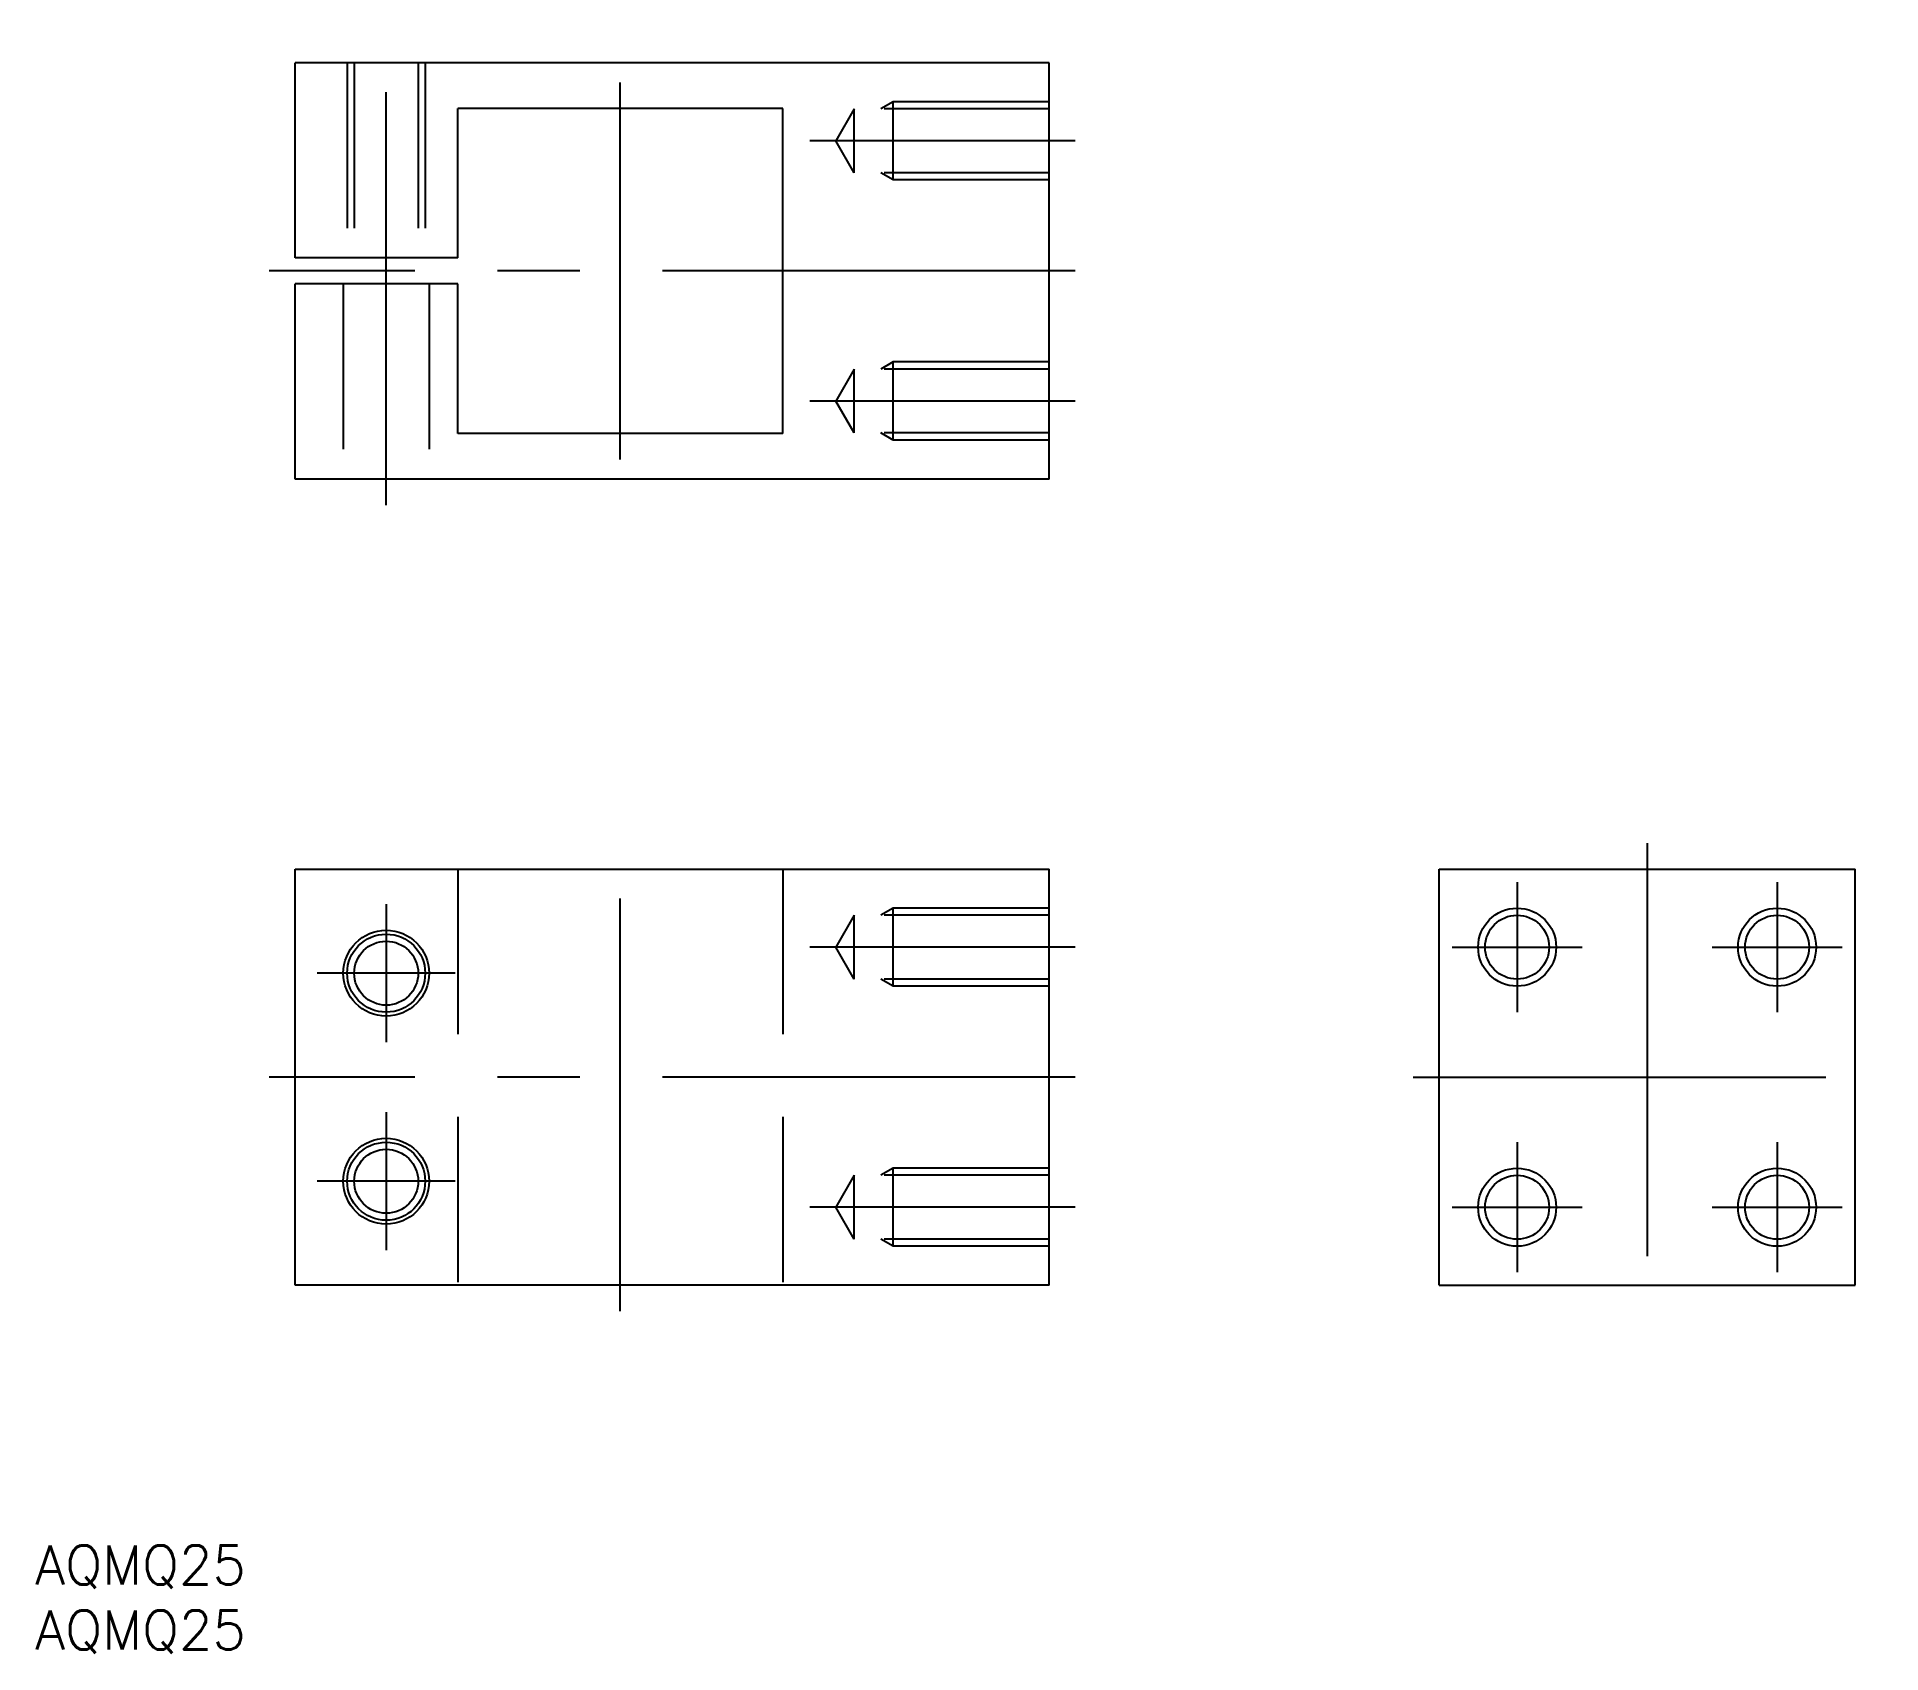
# Model space of a CAD drawing. Extents: x -20 to 122, y -28 to 96.
import ezdxf

# ---------------------------------------------------------------- set-up
doc = ezdxf.new("R2010")
doc.units = 0
doc.linetypes.add('CENTER', pattern=[50.8, 31.75, -6.35, 6.35, -6.35])
doc.linetypes.add('DASHED', pattern=[19.05, 12.7, -6.35])
doc.layers.get('0').update_dxf_attribs({"linetype": 'CONTINUOUS'})
doc.layers.add('CENTER', color=1, linetype='CONTINUOUS')
doc.styles.get("Standard").update_dxf_attribs({"font": 'txt.shx', "height": 3, "bigfont": 'bigfont.shx'})

msp = doc.modelspace()

# ---------------------------------------------------------------- linework, layer by layer
at = {"color": 7, "linetype": 'CONTINUOUS'}
for p, q in [((58, 94), (0, 94)), ((0, 79), (0, 94)), ((58, 62), (58, 94)), ((37.5, 90.5), (12.5, 90.5)), ((12.5, 79), (12.5, 90.5)), ((37.5, 65.5), (37.5, 90.5)), ((12.5, 79), (0, 79)), ((0, 62), (0, 77)), ((12.5, 77), (0, 77)), ((12.5, 65.5), (12.5, 77)), ((37.5, 65.5), (12.5, 65.5)), ((58, 62), (0, 62)), ((0, 0), (0, 32)), ((0, 32), (58, 32)), ((58, 0), (58, 32)), ((88, 0), (88, 32)), ((88, 32), (120, 32)), ((120, 0), (120, 32)), ((58, 0), (0, 0)), ((88, 0), (120, 0))]:
    msp.add_line(p, q, dxfattribs=at)
at = {"color": 3, "linetype": 'DASHED'}
for p, q in [((4, 94), (4, 79)), ((4.54, 94), (4.54, 79)), ((9.46, 94), (9.46, 79)), ((10, 94), (10, 79)), ((46, 91), (45.06, 90.46)), ((58, 91), (46, 91)), ((46, 85), (46, 91)), ((43, 90.46), (41.58, 88)), ((58, 90.46), (43, 90.46)), ((43, 85.54), (43, 90.46)), ((43, 85.54), (41.58, 88)), ((58, 85.54), (43, 85.54)), ((46, 85), (45.06, 85.54)), ((58, 85), (46, 85)), ((3.7, 77), (3.7, 62)), ((10.3, 77), (10.3, 62)), ((46, 71), (45.06, 70.46)), ((46, 65), (46, 71)), ((58, 71), (46, 71)), ((43, 70.46), (41.58, 68)), ((43, 65.54), (43, 70.46)), ((58, 70.46), (43, 70.46)), ((43, 65.54), (41.58, 68)), ((58, 65.54), (43, 65.54)), ((46, 65), (45.06, 65.54)), ((58, 65), (46, 65)), ((12.5, 32), (12.5, 0)), ((37.5, 32), (37.5, 0)), ((43, 28.46), (41.58, 26)), ((43, 23.54), (43, 28.46)), ((58, 28.46), (43, 28.46)), ((46, 29), (45.06, 28.46)), ((46, 23), (46, 29)), ((58, 29), (46, 29)), ((43, 23.54), (41.58, 26)), ((58, 23.54), (43, 23.54)), ((46, 23), (45.06, 23.54)), ((58, 23), (46, 23)), ((46, 9), (45.06, 8.46)), ((46, 3), (46, 9)), ((58, 9), (46, 9)), ((43, 8.46), (41.58, 6)), ((58, 8.46), (43, 8.46)), ((43, 3.54), (43, 8.46)), ((43, 3.54), (41.58, 6)), ((58, 3.54), (43, 3.54)), ((46, 3), (45.06, 3.54)), ((58, 3), (46, 3))]:
    msp.add_line(p, q, dxfattribs=at)
at = {"color": 3, "linetype": 'CONTINUOUS'}
for centre in [(94, 26), (114, 26), (7, 24), (7, 8), (94, 6), (114, 6)]:
    msp.add_circle(centre, 3, dxfattribs=at)
at = {"color": 7, "linetype": 'CONTINUOUS'}
for centre, radius in [((94, 26), 2.46), ((114, 26), 2.46), ((7, 24), 3.3), ((7, 24), 2.46), ((7, 8), 3.3), ((7, 8), 2.46), ((94, 6), 2.46), ((114, 6), 2.46)]:
    msp.add_circle(centre, radius, dxfattribs=at)
at = {"layer": 'CENTER', "color": 1, "linetype": 'CENTER'}
for p, q in [((7, 60), (7, 96)), ((25, 63.5), (25, 92.5)), ((60, 88), (39.58, 88)), ((60, 78), (-2, 78)), ((60, 68), (39.58, 68)), ((25, -2), (25, 34)), ((104, 34), (104, -2)), ((94, 31), (94, 21)), ((114, 31), (114, 21)), ((7, 29.3), (7, 18.7)), ((60, 26), (39.58, 26)), ((89, 26), (99, 26)), ((109, 26), (119, 26)), ((12.3, 24), (1.7, 24)), ((60, 16), (-2, 16)), ((86, 16), (122, 16)), ((7, 13.3), (7, 2.7)), ((94, 11), (94, 1)), ((114, 11), (114, 1)), ((12.3, 8), (1.7, 8)), ((60, 6), (39.58, 6)), ((89, 6), (99, 6)), ((109, 6), (119, 6))]:
    msp.add_line(p, q, dxfattribs=at)

# ---------------------------------------------------------------- texts
at = {"color": 7, "linetype": 'CONTINUOUS'}
for p in [(-20, -23), (-20, -28)]:
    msp.add_text('AQMQ25', height=3, dxfattribs=at).set_placement(p)

doc.saveas('drawing.dxf')
